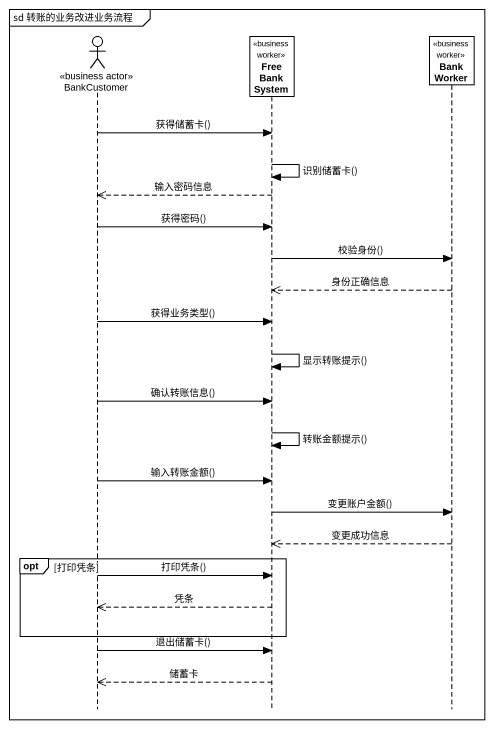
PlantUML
@startuml
mainframe sd 转账的业务改进业务流程
hide footbox
actor BankCustomer <<business actor>>
participant FreeBankSystem <<business worker>>
participant BankWorker <<business worker>>

BankCustomer -> FreeBankSystem : 获得储蓄卡()
FreeBankSystem -> FreeBankSystem : 识别储蓄卡()
FreeBankSystem -->> BankCustomer : 输入密码信息
BankCustomer -> FreeBankSystem : 获得密码()
FreeBankSystem -> BankWorker : 校验身份()
BankWorker -->> FreeBankSystem : 身份正确信息
BankCustomer -> FreeBankSystem : 获得业务类型()
FreeBankSystem -> FreeBankSystem : 显示转账提示()
BankCustomer -> FreeBankSystem : 确认转账信息()
FreeBankSystem -> FreeBankSystem : 转账金额提示()
BankCustomer -> FreeBankSystem : 输入转账金额()
FreeBankSystem -> BankWorker : 变更账户金额()
BankWorker -->> FreeBankSystem : 变更成功信息
opt 打印凭条
  BankCustomer -> FreeBankSystem : 打印凭条()
  FreeBankSystem -->> BankCustomer : 凭条
end
BankCustomer -> FreeBankSystem : 退出储蓄卡()
FreeBankSystem -->> BankCustomer : 储蓄卡
@enduml
